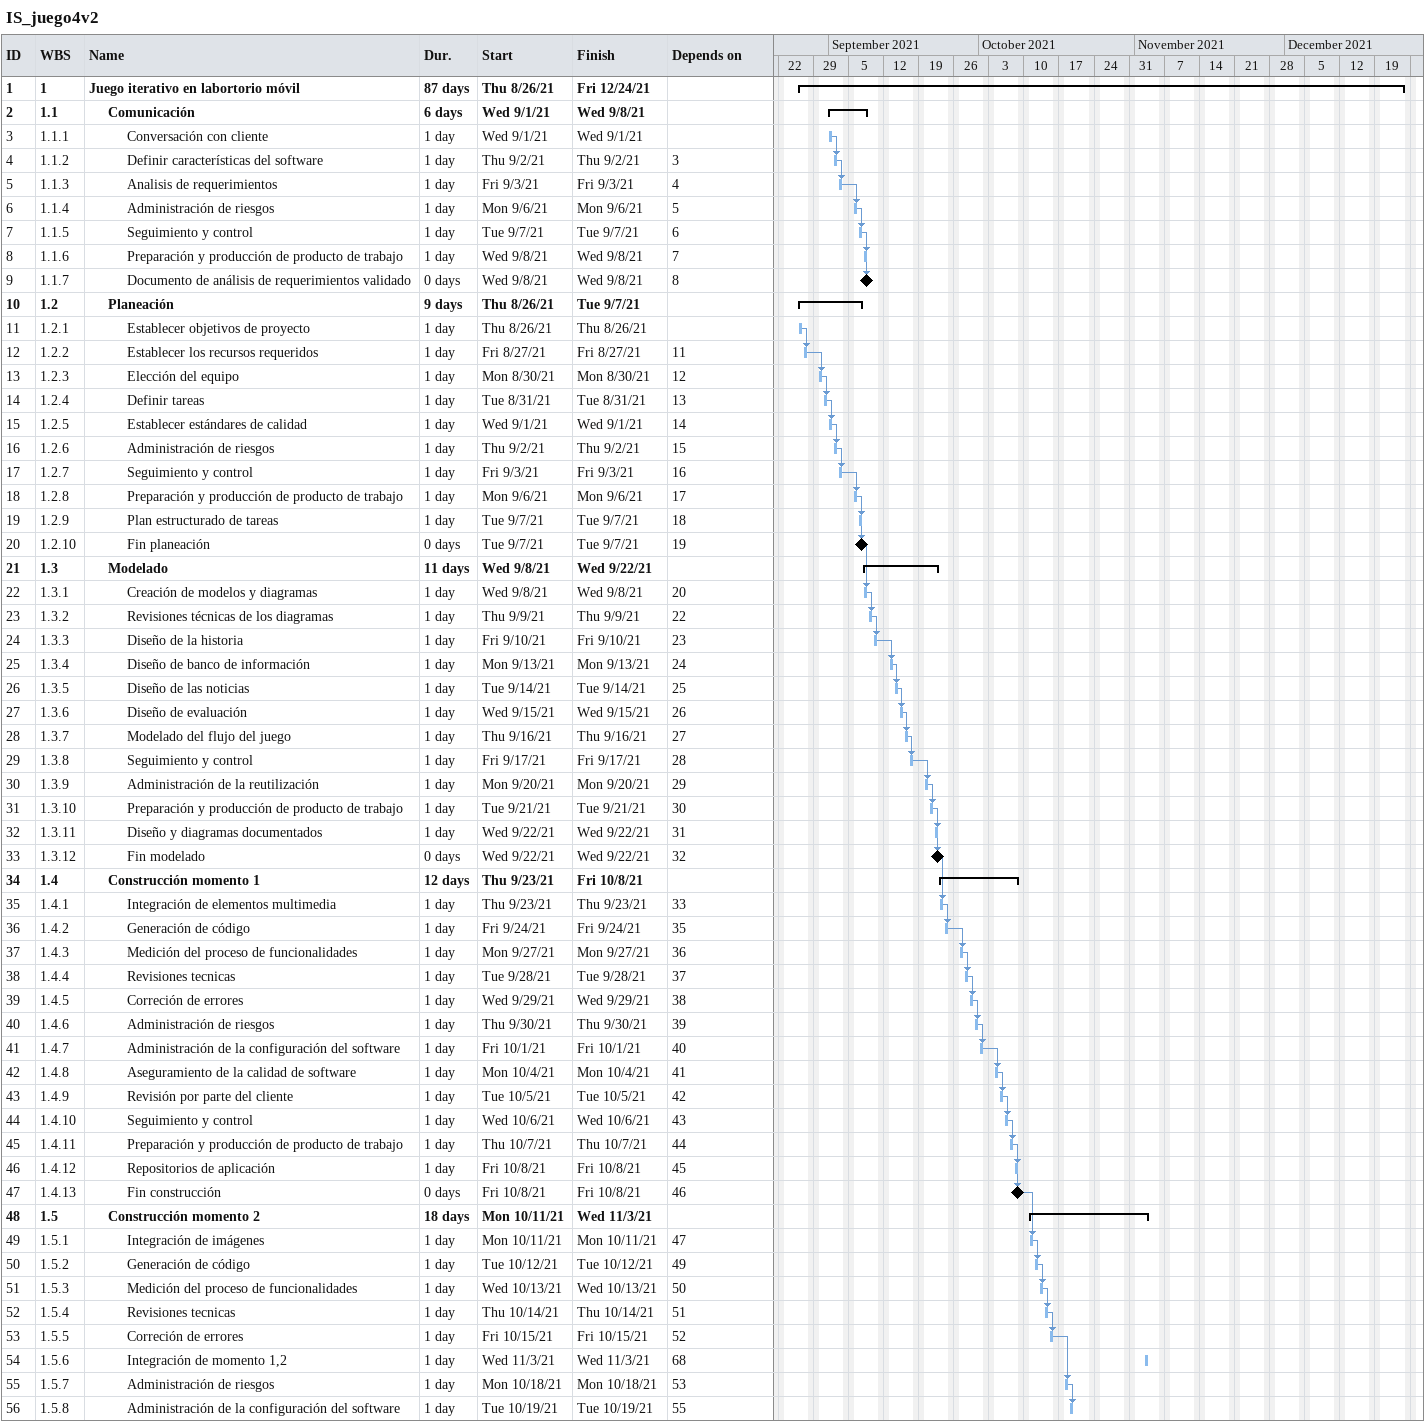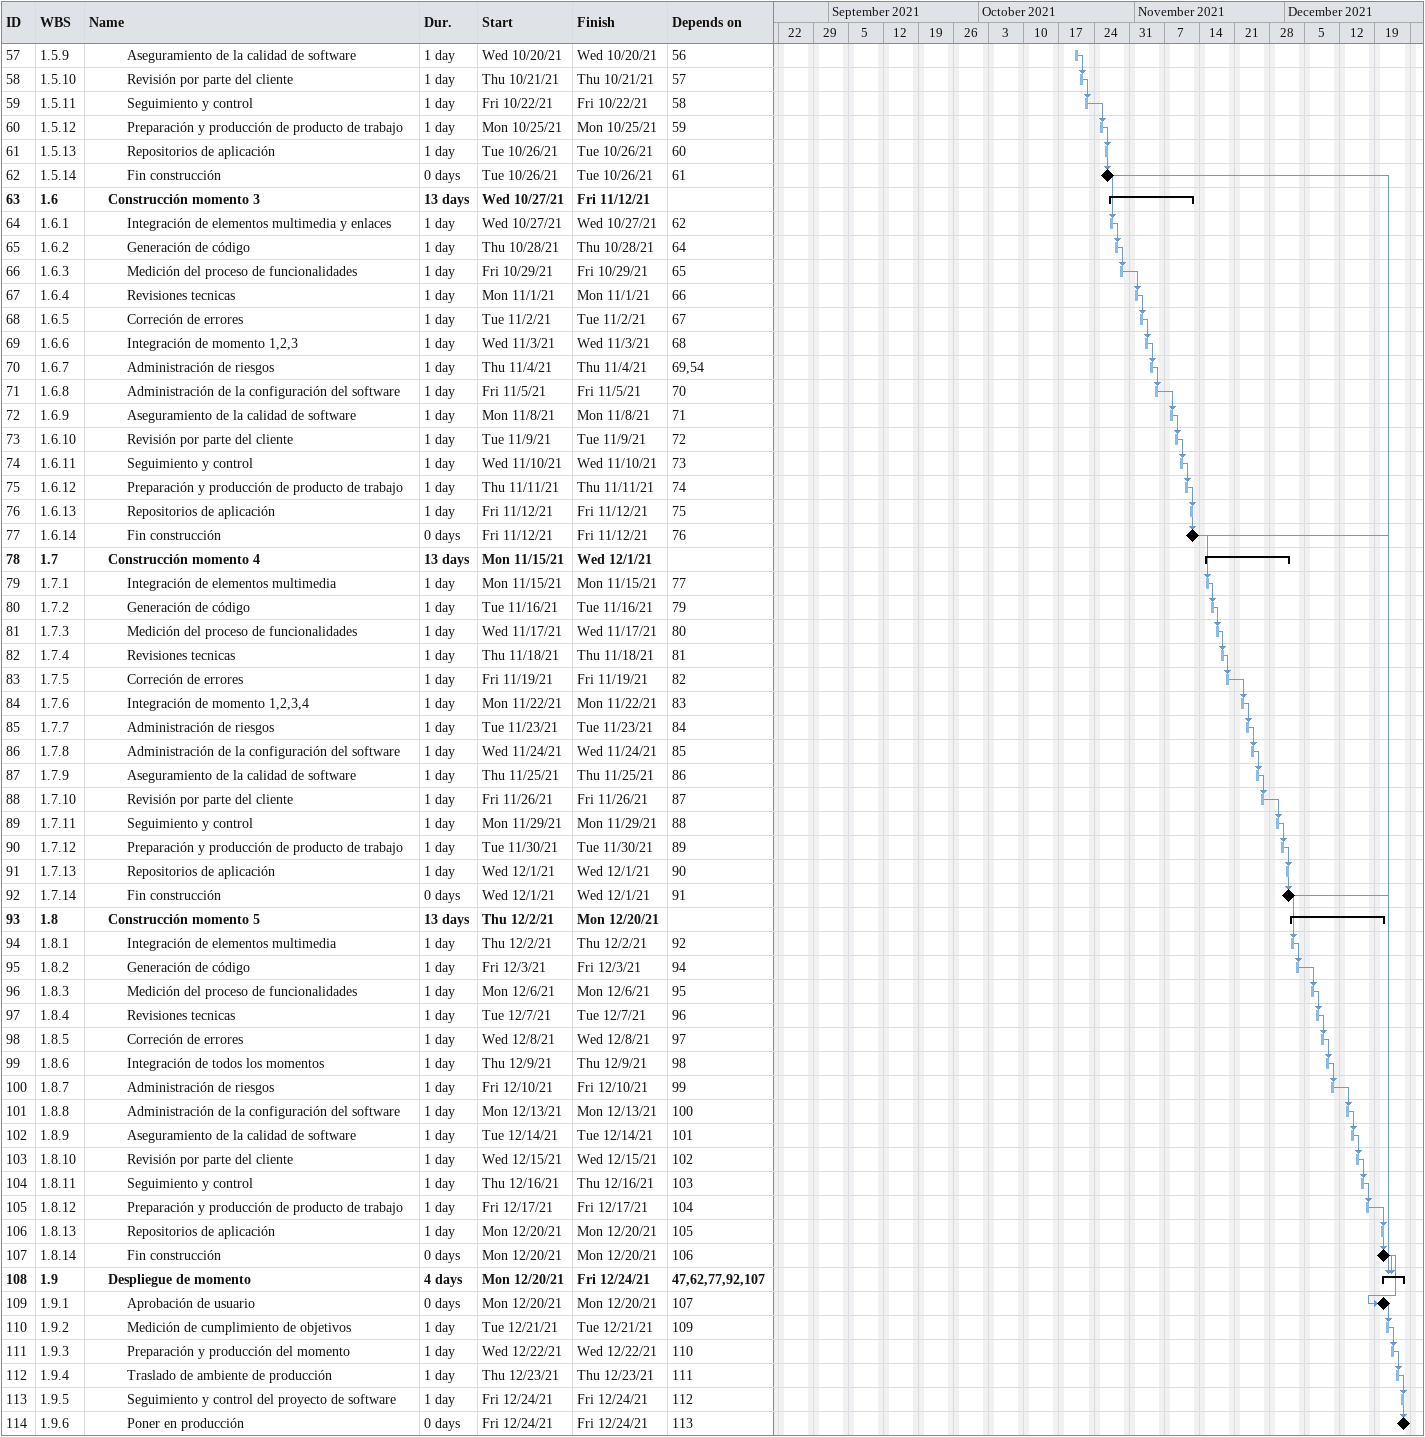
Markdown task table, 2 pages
IS_juego4v2

| ID | WBS | Task | Duration | Start | Finish | Predecessors |
|---|---|---|---|---|---|---|
| 1 | 1 | **Juego iterativo en labortorio móvil** | 87d | 2021-08-26 | 2021-12-24 |  |
| 2 | 1.1 | **Comunicación** | 6d | 2021-09-01 | 2021-09-08 |  |
| 3 | 1.1.1 | Conversación con cliente | 1d | 2021-09-01 | 2021-09-01 |  |
| 4 | 1.1.2 | Definir características del software | 1d | 2021-09-02 | 2021-09-02 | 3 |
| 5 | 1.1.3 | Analisis de requerimientos | 1d | 2021-09-03 | 2021-09-03 | 4 |
| 6 | 1.1.4 | Administración de riesgos | 1d | 2021-09-06 | 2021-09-06 | 5 |
| 7 | 1.1.5 | Seguimiento y control | 1d | 2021-09-07 | 2021-09-07 | 6 |
| 8 | 1.1.6 | Preparación y producción de producto de trabajo | 1d | 2021-09-08 | 2021-09-08 | 7 |
| 9 | 1.1.7 | Documento de análisis de requerimientos validado | 0d | 2021-09-08 | 2021-09-08 | 8 |
| 10 | 1.2 | **Planeación** | 9d | 2021-08-26 | 2021-09-07 |  |
| 11 | 1.2.1 | Establecer objetivos de proyecto | 1d | 2021-08-26 | 2021-08-26 |  |
| 12 | 1.2.2 | Establecer los recursos requeridos | 1d | 2021-08-27 | 2021-08-27 | 11 |
| 13 | 1.2.3 | Elección del equipo | 1d | 2021-08-30 | 2021-08-30 | 12 |
| 14 | 1.2.4 | Definir tareas | 1d | 2021-08-31 | 2021-08-31 | 13 |
| 15 | 1.2.5 | Establecer estándares de calidad | 1d | 2021-09-01 | 2021-09-01 | 14 |
| 16 | 1.2.6 | Administración de riesgos | 1d | 2021-09-02 | 2021-09-02 | 15 |
| 17 | 1.2.7 | Seguimiento y control | 1d | 2021-09-03 | 2021-09-03 | 16 |
| 18 | 1.2.8 | Preparación y producción de producto de trabajo | 1d | 2021-09-06 | 2021-09-06 | 17 |
| 19 | 1.2.9 | Plan estructurado de tareas | 1d | 2021-09-07 | 2021-09-07 | 18 |
| 20 | 1.2.10 | Fin planeación | 0d | 2021-09-07 | 2021-09-07 | 19 |
| 21 | 1.3 | **Modelado** | 11d | 2021-09-08 | 2021-09-22 |  |
| 22 | 1.3.1 | Creación de modelos y diagramas | 1d | 2021-09-08 | 2021-09-08 | 20 |
| 23 | 1.3.2 | Revisiones técnicas de los diagramas | 1d | 2021-09-09 | 2021-09-09 | 22 |
| 24 | 1.3.3 | Diseño de la historia | 1d | 2021-09-10 | 2021-09-10 | 23 |
| 25 | 1.3.4 | Diseño de banco de información | 1d | 2021-09-13 | 2021-09-13 | 24 |
| 26 | 1.3.5 | Diseño de las noticias | 1d | 2021-09-14 | 2021-09-14 | 25 |
| 27 | 1.3.6 | Diseño de evaluación | 1d | 2021-09-15 | 2021-09-15 | 26 |
| 28 | 1.3.7 | Modelado del flujo del juego | 1d | 2021-09-16 | 2021-09-16 | 27 |
| 29 | 1.3.8 | Seguimiento y control | 1d | 2021-09-17 | 2021-09-17 | 28 |
| 30 | 1.3.9 | Administración de la reutilización | 1d | 2021-09-20 | 2021-09-20 | 29 |
| 31 | 1.3.10 | Preparación y producción de producto de trabajo | 1d | 2021-09-21 | 2021-09-21 | 30 |
| 32 | 1.3.11 | Diseño y diagramas documentados | 1d | 2021-09-22 | 2021-09-22 | 31 |
| 33 | 1.3.12 | Fin modelado | 0d | 2021-09-22 | 2021-09-22 | 32 |
| 34 | 1.4 | **Construcción momento 1** | 12d | 2021-09-23 | 2021-10-08 |  |
| 35 | 1.4.1 | Integración de elementos multimedia | 1d | 2021-09-23 | 2021-09-23 | 33 |
| 36 | 1.4.2 | Generación de código | 1d | 2021-09-24 | 2021-09-24 | 35 |
| 37 | 1.4.3 | Medición del proceso de funcionalidades | 1d | 2021-09-27 | 2021-09-27 | 36 |
| 38 | 1.4.4 | Revisiones tecnicas | 1d | 2021-09-28 | 2021-09-28 | 37 |
| 39 | 1.4.5 | Correción de errores | 1d | 2021-09-29 | 2021-09-29 | 38 |
| 40 | 1.4.6 | Administración de riesgos | 1d | 2021-09-30 | 2021-09-30 | 39 |
| 41 | 1.4.7 | Administración de la configuración del software | 1d | 2021-10-01 | 2021-10-01 | 40 |
| 42 | 1.4.8 | Aseguramiento de la calidad de software | 1d | 2021-10-04 | 2021-10-04 | 41 |
| 43 | 1.4.9 | Revisión por parte del cliente | 1d | 2021-10-05 | 2021-10-05 | 42 |
| 44 | 1.4.10 | Seguimiento y control | 1d | 2021-10-06 | 2021-10-06 | 43 |
| 45 | 1.4.11 | Preparación y producción de producto de trabajo | 1d | 2021-10-07 | 2021-10-07 | 44 |
| 46 | 1.4.12 | Repositorios de aplicación | 1d | 2021-10-08 | 2021-10-08 | 45 |
| 47 | 1.4.13 | Fin construcción | 0d | 2021-10-08 | 2021-10-08 | 46 |
| 48 | 1.5 | **Construcción momento 2** | 18d | 2021-10-11 | 2021-11-03 |  |
| 49 | 1.5.1 | Integración de imágenes | 1d | 2021-10-11 | 2021-10-11 | 47 |
| 50 | 1.5.2 | Generación de código | 1d | 2021-10-12 | 2021-10-12 | 49 |
| 51 | 1.5.3 | Medición del proceso de funcionalidades | 1d | 2021-10-13 | 2021-10-13 | 50 |
| 52 | 1.5.4 | Revisiones tecnicas | 1d | 2021-10-14 | 2021-10-14 | 51 |
| 53 | 1.5.5 | Correción de errores | 1d | 2021-10-15 | 2021-10-15 | 52 |
| 54 | 1.5.6 | Integración de momento 1,2 | 1d | 2021-11-03 | 2021-11-03 | 68 |
| 55 | 1.5.7 | Administración de riesgos | 1d | 2021-10-18 | 2021-10-18 | 53 |
| 56 | 1.5.8 | Administración de la configuración del software | 1d | 2021-10-19 | 2021-10-19 | 55 |
| 57 | 1.5.9 | Aseguramiento de la calidad de software | 1d | 2021-10-20 | 2021-10-20 | 56 |
| 58 | 1.5.10 | Revisión por parte del cliente | 1d | 2021-10-21 | 2021-10-21 | 57 |
| 59 | 1.5.11 | Seguimiento y control | 1d | 2021-10-22 | 2021-10-22 | 58 |
| 60 | 1.5.12 | Preparación y producción de producto de trabajo | 1d | 2021-10-25 | 2021-10-25 | 59 |
| 61 | 1.5.13 | Repositorios de aplicación | 1d | 2021-10-26 | 2021-10-26 | 60 |
| 62 | 1.5.14 | Fin construcción | 0d | 2021-10-26 | 2021-10-26 | 61 |
| 63 | 1.6 | **Construcción momento 3** | 13d | 2021-10-27 | 2021-11-12 |  |
| 64 | 1.6.1 | Integración de elementos multimedia y enlaces | 1d | 2021-10-27 | 2021-10-27 | 62 |
| 65 | 1.6.2 | Generación de código | 1d | 2021-10-28 | 2021-10-28 | 64 |
| 66 | 1.6.3 | Medición del proceso de funcionalidades | 1d | 2021-10-29 | 2021-10-29 | 65 |
| 67 | 1.6.4 | Revisiones tecnicas | 1d | 2021-11-01 | 2021-11-01 | 66 |
| 68 | 1.6.5 | Correción de errores | 1d | 2021-11-02 | 2021-11-02 | 67 |
| 69 | 1.6.6 | Integración de momento 1,2,3 | 1d | 2021-11-03 | 2021-11-03 | 68 |
| 70 | 1.6.7 | Administración de riesgos | 1d | 2021-11-04 | 2021-11-04 | 69, 54 |
| 71 | 1.6.8 | Administración de la configuración del software | 1d | 2021-11-05 | 2021-11-05 | 70 |
| 72 | 1.6.9 | Aseguramiento de la calidad de software | 1d | 2021-11-08 | 2021-11-08 | 71 |
| 73 | 1.6.10 | Revisión por parte del cliente | 1d | 2021-11-09 | 2021-11-09 | 72 |
| 74 | 1.6.11 | Seguimiento y control | 1d | 2021-11-10 | 2021-11-10 | 73 |
| 75 | 1.6.12 | Preparación y producción de producto de trabajo | 1d | 2021-11-11 | 2021-11-11 | 74 |
| 76 | 1.6.13 | Repositorios de aplicación | 1d | 2021-11-12 | 2021-11-12 | 75 |
| 77 | 1.6.14 | Fin construcción | 0d | 2021-11-12 | 2021-11-12 | 76 |
| 78 | 1.7 | **Construcción momento 4** | 13d | 2021-11-15 | 2021-12-01 |  |
| 79 | 1.7.1 | Integración de elementos multimedia | 1d | 2021-11-15 | 2021-11-15 | 77 |
| 80 | 1.7.2 | Generación de código | 1d | 2021-11-16 | 2021-11-16 | 79 |
| 81 | 1.7.3 | Medición del proceso de funcionalidades | 1d | 2021-11-17 | 2021-11-17 | 80 |
| 82 | 1.7.4 | Revisiones tecnicas | 1d | 2021-11-18 | 2021-11-18 | 81 |
| 83 | 1.7.5 | Correción de errores | 1d | 2021-11-19 | 2021-11-19 | 82 |
| 84 | 1.7.6 | Integración de momento 1,2,3,4 | 1d | 2021-11-22 | 2021-11-22 | 83 |
| 85 | 1.7.7 | Administración de riesgos | 1d | 2021-11-23 | 2021-11-23 | 84 |
| 86 | 1.7.8 | Administración de la configuración del software | 1d | 2021-11-24 | 2021-11-24 | 85 |
| 87 | 1.7.9 | Aseguramiento de la calidad de software | 1d | 2021-11-25 | 2021-11-25 | 86 |
| 88 | 1.7.10 | Revisión por parte del cliente | 1d | 2021-11-26 | 2021-11-26 | 87 |
| 89 | 1.7.11 | Seguimiento y control | 1d | 2021-11-29 | 2021-11-29 | 88 |
| 90 | 1.7.12 | Preparación y producción de producto de trabajo | 1d | 2021-11-30 | 2021-11-30 | 89 |
| 91 | 1.7.13 | Repositorios de aplicación | 1d | 2021-12-01 | 2021-12-01 | 90 |
| 92 | 1.7.14 | Fin construcción | 0d | 2021-12-01 | 2021-12-01 | 91 |
| 93 | 1.8 | **Construcción momento 5** | 13d | 2021-12-02 | 2021-12-20 |  |
| 94 | 1.8.1 | Integración de elementos multimedia | 1d | 2021-12-02 | 2021-12-02 | 92 |
| 95 | 1.8.2 | Generación de código | 1d | 2021-12-03 | 2021-12-03 | 94 |
| 96 | 1.8.3 | Medición del proceso de funcionalidades | 1d | 2021-12-06 | 2021-12-06 | 95 |
| 97 | 1.8.4 | Revisiones tecnicas | 1d | 2021-12-07 | 2021-12-07 | 96 |
| 98 | 1.8.5 | Correción de errores | 1d | 2021-12-08 | 2021-12-08 | 97 |
| 99 | 1.8.6 | Integración de todos los momentos | 1d | 2021-12-09 | 2021-12-09 | 98 |
| 100 | 1.8.7 | Administración de riesgos | 1d | 2021-12-10 | 2021-12-10 | 99 |
| 101 | 1.8.8 | Administración de la configuración del software | 1d | 2021-12-13 | 2021-12-13 | 100 |
| 102 | 1.8.9 | Aseguramiento de la calidad de software | 1d | 2021-12-14 | 2021-12-14 | 101 |
| 103 | 1.8.10 | Revisión por parte del cliente | 1d | 2021-12-15 | 2021-12-15 | 102 |
| 104 | 1.8.11 | Seguimiento y control | 1d | 2021-12-16 | 2021-12-16 | 103 |
| 105 | 1.8.12 | Preparación y producción de producto de trabajo | 1d | 2021-12-17 | 2021-12-17 | 104 |
| 106 | 1.8.13 | Repositorios de aplicación | 1d | 2021-12-20 | 2021-12-20 | 105 |
| 107 | 1.8.14 | Fin construcción | 0d | 2021-12-20 | 2021-12-20 | 106 |
| 108 | 1.9 | **Despliegue de momento** | 4d | 2021-12-20 | 2021-12-24 | 47, 62, 77, 92, 107 |
| 109 | 1.9.1 | Aprobación de usuario | 0d | 2021-12-20 | 2021-12-20 | 107 |
| 110 | 1.9.2 | Medición de cumplimiento de objetivos | 1d | 2021-12-21 | 2021-12-21 | 109 |
| 111 | 1.9.3 | Preparación y producción del momento | 1d | 2021-12-22 | 2021-12-22 | 110 |
| 112 | 1.9.4 | Traslado de ambiente de producción | 1d | 2021-12-23 | 2021-12-23 | 111 |
| 113 | 1.9.5 | Seguimiento y control del proyecto de software | 1d | 2021-12-24 | 2021-12-24 | 112 |
| 114 | 1.9.6 | Poner en producción | 0d | 2021-12-24 | 2021-12-24 | 113 |
